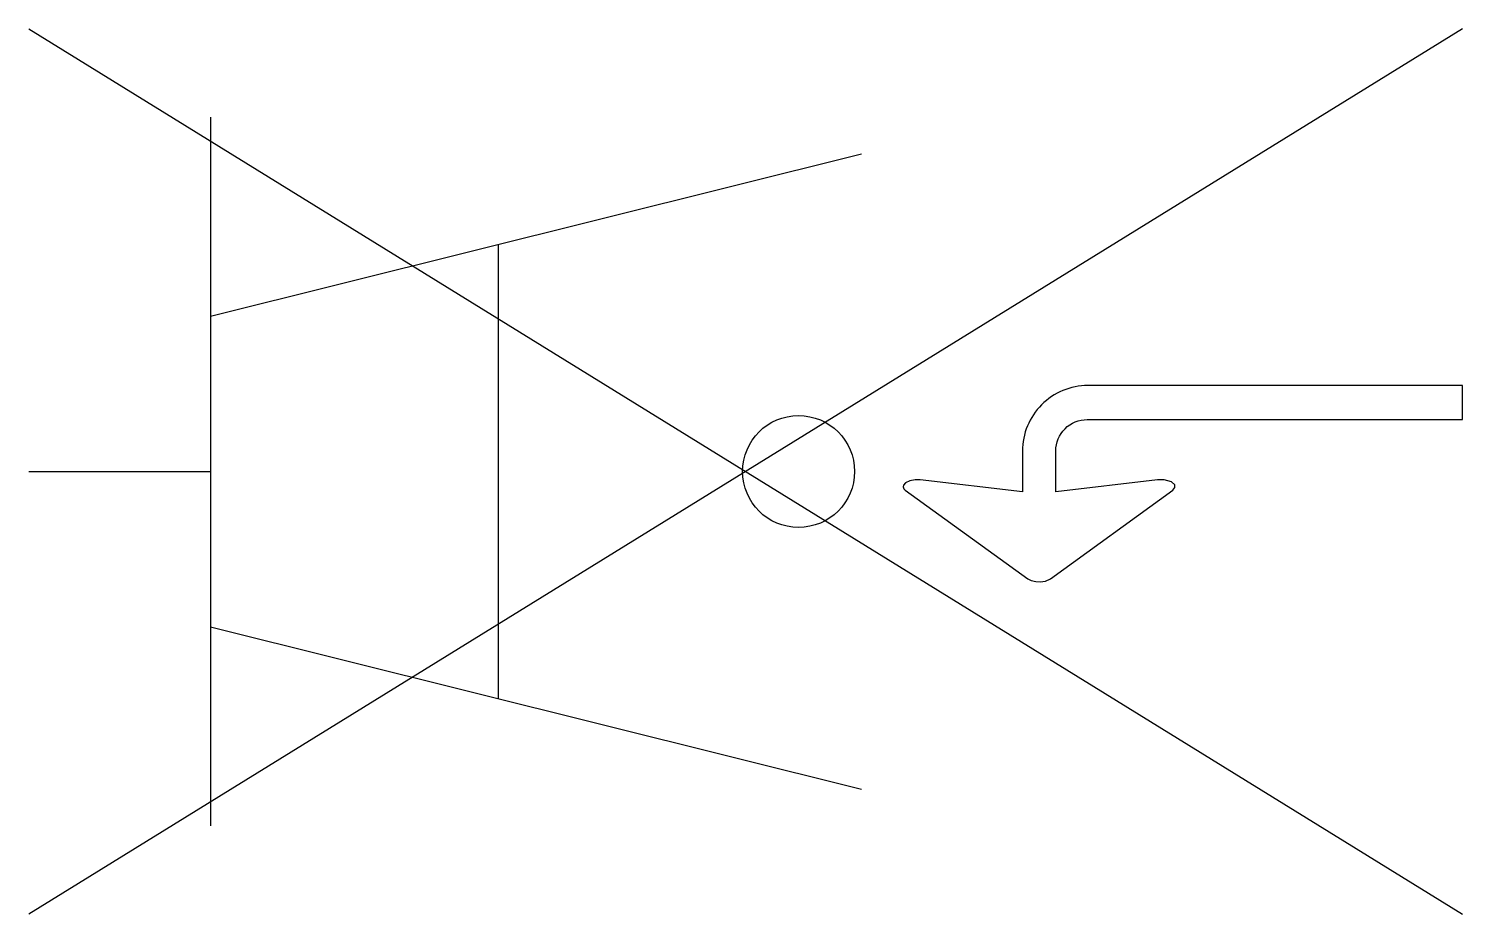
# Model space of a CAD drawing. Header units: metres. Extents: x 0 to 11.8, y -3.7 to 3.7.
import ezdxf

# ---------------------------------------------------------------- set-up
doc = ezdxf.new("R2010")
doc.units = ezdxf.units.M

msp = doc.modelspace()

# ---------------------------------------------------------------- linework, layer by layer
for p, q in [((11.834, 3.655), (0, -3.655)), ((0, 3.655), (11.834, -3.655)), ((1.5, 2.924), (1.5, -2.924)), ((1.5, 1.283), (6.874, 2.623)), ((3.874, 1.875), (3.874, -1.875)), ((1.5, 1.283), (1.5, -1.283)), ((0, 0), (1.5, 0)), ((1.5, -1.283), (6.874, -2.623))]:
    msp.add_line(p, q)
msp.add_lwpolyline([(7.358, -0.07), (7.317, -0.069), (7.274, -0.076), (7.238, -0.093), (7.221, -0.112), (7.218, -0.127), (7.224, -0.142), (7.235, -0.155), (8.247, -0.886), (8.276, -0.9), (8.312, -0.909), (8.348, -0.91), (8.393, -0.904), (8.434, -0.886), (9.443, -0.155), (9.462, -0.132), (9.46, -0.109), (9.433, -0.085), (9.372, -0.068), (9.319, -0.07), (8.478, -0.169), (8.478, 0.169, -0.414215), (8.738, 0.429), (11.834, 0.429), (11.834, 0.71), (8.743, 0.71, 0.414214), (8.203, 0.169), (8.203, -0.169)], format="xyb", close=True)
msp.add_circle((6.355, 0), 0.462)

doc.saveas('drawing.dxf')
